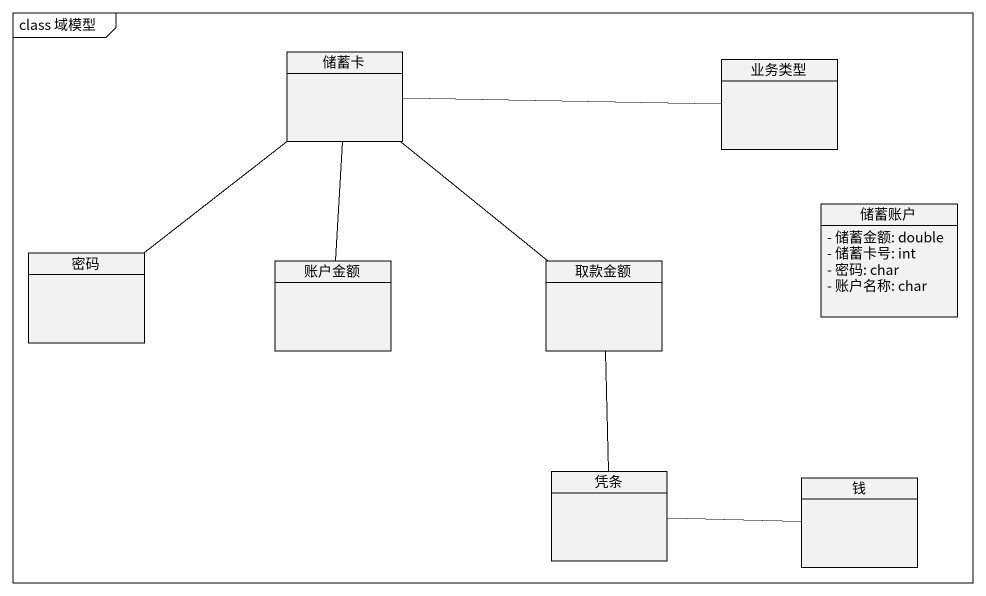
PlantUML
@startuml
mainframe class 域模型
hide circle
hide empty members
skinparam classAttributeIconSize 0
class 储蓄卡
class 业务类型
class 储蓄账户 {
  - 储蓄金额: double
  - 储蓄卡号: int
  - 密码: char
  - 账户名称: char
}
class 密码
class 账户金额
class 取款金额
class 凭条
class 钱
储蓄卡 -right- 业务类型
储蓄卡 -- 密码
储蓄卡 -- 账户金额
储蓄卡 -- 取款金额
取款金额 -- 凭条
凭条 -right- 钱
@enduml
